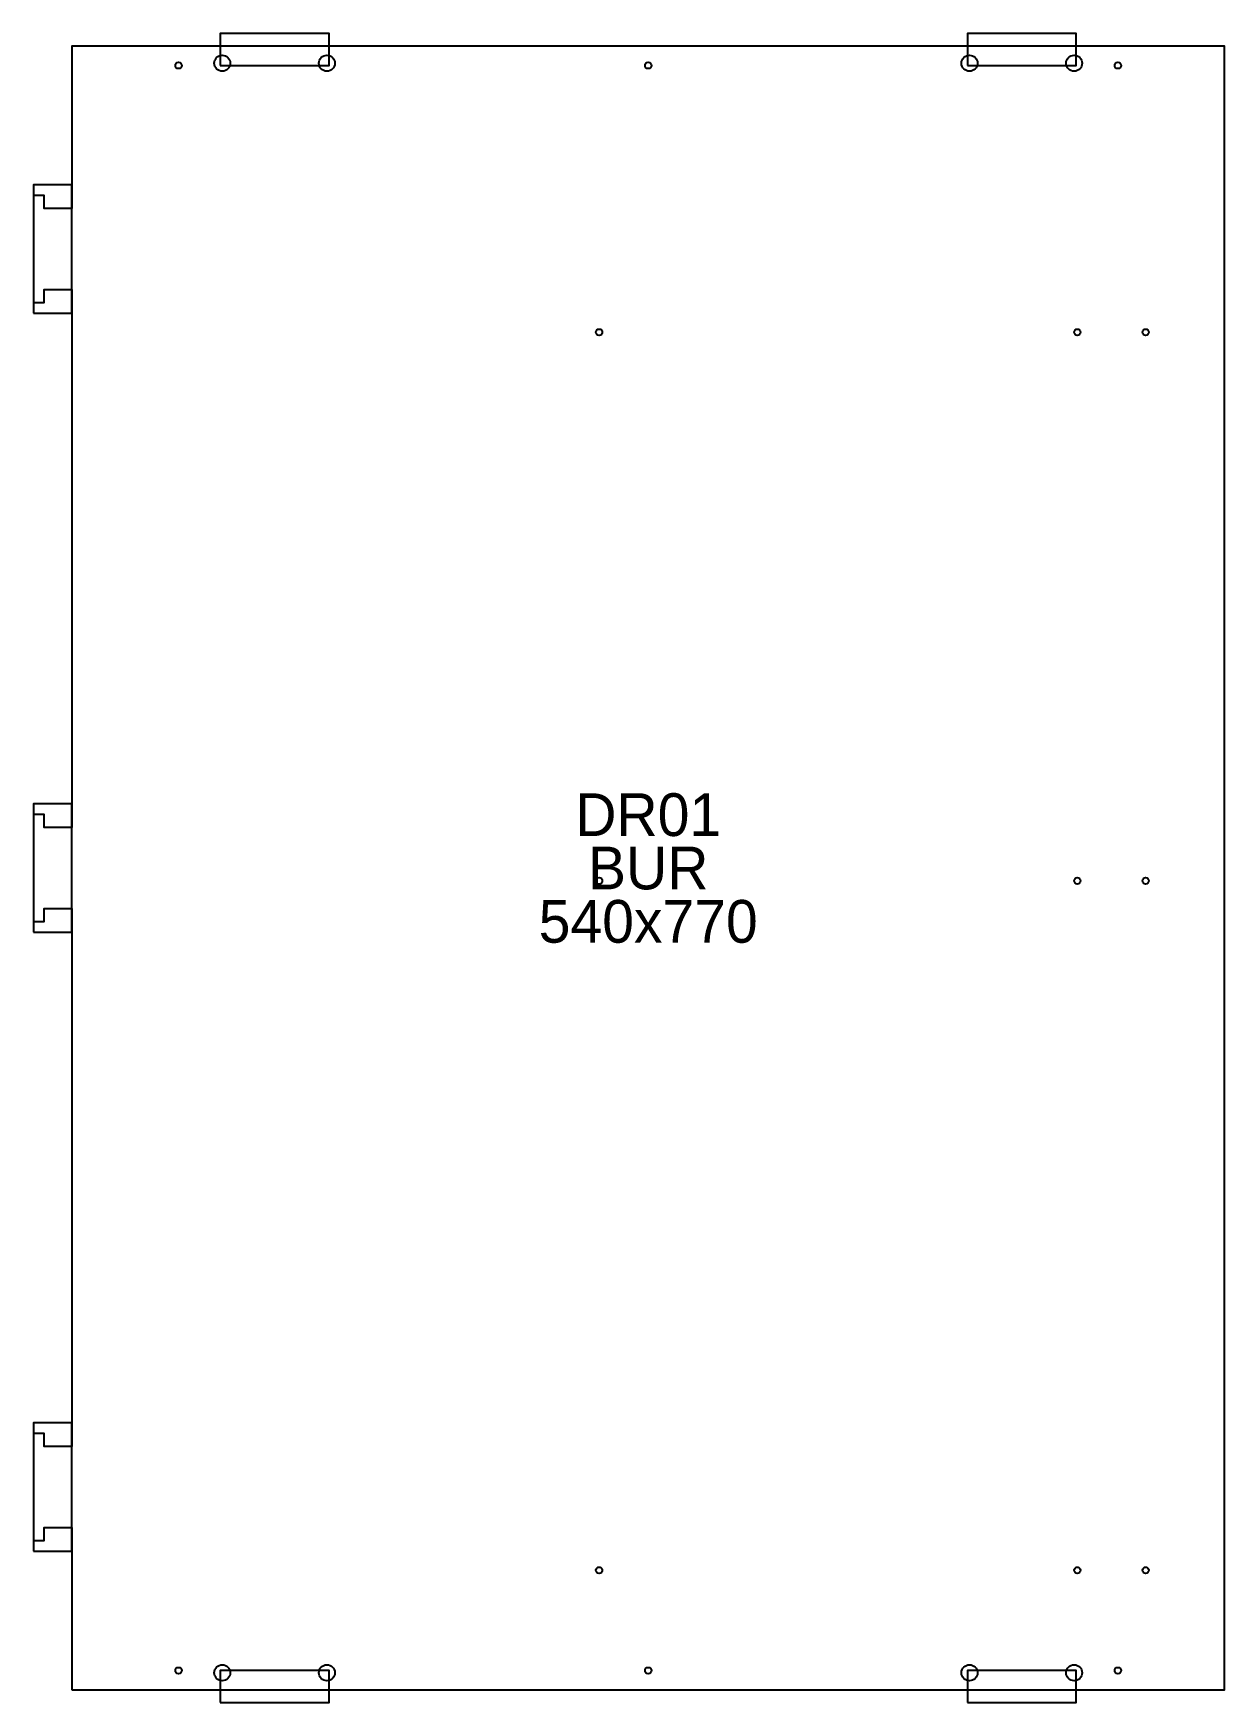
# Model space of a CAD drawing. Extents: x -18 to 540, y -6 to 776.
import ezdxf
from ezdxf.enums import TextEntityAlignment as Align

# ---------------------------------------------------------------- set-up
doc = ezdxf.new("R2010")
doc.units = 0
for name, color, linetype in [('OUTLINE', 7, 'CONTINUOUS'), ('PUZZLE_DOG_BONES', 2, 'CONTINUOUS'), ('PUZZLE_HOLES_7_5MM', 3, 'CONTINUOUS'), ('PUZZLE_SOCKET', 1, 'CONTINUOUS'), ('RUNNERS_3MM', 5, 'CONTINUOUS'), ('SCREWS_3MM', 4, 'CONTINUOUS'), ('UNIT_NUMBER', 94, 'CONTINUOUS')]:
    doc.layers.add(name, color=color, linetype=linetype)

msp = doc.modelspace()

# ---------------------------------------------------------------- linework, layer by layer
at = {"layer": 'OUTLINE'}
msp.add_lwpolyline([(0, 0), (540, 0), (540, 770), (0, 770), (0, 700), (0, 694), (-13, 694), (-13, 700), (-18, 700), (-18, 650), (-13, 650), (-13, 656), (0, 656), (0, 650), (0, 410), (0, 404), (-13, 404), (-13, 410), (-18, 410), (-18, 360), (-13, 360), (-13, 366), (0, 366), (0, 360), (0, 120), (0, 114), (-13, 114), (-13, 120), (-18, 120), (-18, 70), (-13, 70), (-13, 76), (0, 76), (0, 70)], close=True, dxfattribs=at)
at = {"layer": 'PUZZLE_DOG_BONES'}
for points in [[(-18, 645), (0, 645), (0, 705), (-18, 705)], [(-18, 355), (0, 355), (0, 415), (-18, 415)], [(-18, 65), (0, 65), (0, 125), (-18, 125)]]:
    msp.add_lwpolyline(points, close=True, dxfattribs=at)
at = {"layer": 'PUZZLE_HOLES_7_5MM'}
for centre in [(70.5, 762), (119.5, 762), (420.5, 762), (469.5, 762), (70.5, 8), (119.5, 8), (420.5, 8), (469.5, 8)]:
    msp.add_circle(centre, 3.75, dxfattribs=at)
at = {"layer": 'PUZZLE_SOCKET'}
for points in [[(69.5, 761), (120.5, 761), (120.5, 776), (69.5, 776)], [(419.5, 761), (470.5, 761), (470.5, 776), (419.5, 776)], [(69.5, -6), (120.5, -6), (120.5, 9), (69.5, 9)], [(419.5, -6), (470.5, -6), (470.5, 9), (419.5, 9)]]:
    msp.add_lwpolyline(points, close=True, dxfattribs=at)
at = {"layer": 'RUNNERS_3MM'}
for centre in [(247, 636), (471, 636), (503, 636), (247, 379), (471, 379), (503, 379), (247, 56), (471, 56), (503, 56)]:
    msp.add_circle(centre, 1.5, dxfattribs=at)
at = {"layer": 'SCREWS_3MM'}
for centre in [(50, 761), (270, 761), (490, 761), (50, 9), (270, 9), (490, 9)]:
    msp.add_circle(centre, 1.5, dxfattribs=at)

# ---------------------------------------------------------------- texts
at = {"layer": 'UNIT_NUMBER'}
for s, p in [('DR01', (270, 410)), ('BUR', (270, 385)), ('540x770', (270, 360))]:
    msp.add_text(s, height=20, dxfattribs=at).set_placement(p, align=Align.MIDDLE_CENTER)

doc.saveas('drawing.dxf')
